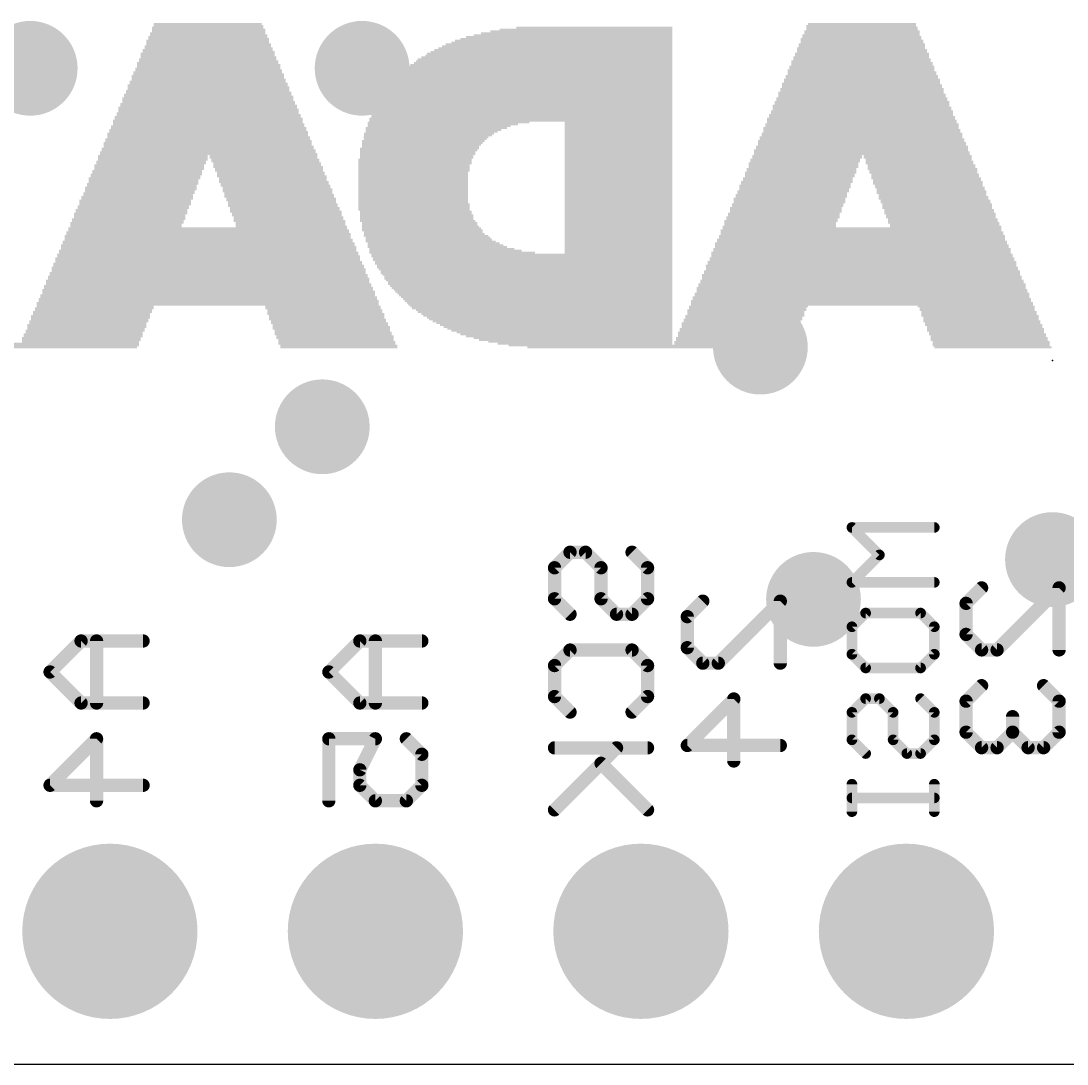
# Model space of a CAD drawing. Extents: x 0 to 50.8, y 0 to 22.9.
# Drawn here: x 25.82 to 35.83, y 0 to 9.98 of the extents above; entities that cross this region are included whole.
import ezdxf

# ---------------------------------------------------------------- set-up
doc = ezdxf.new("R2010")
doc.units = 0
for name, color, linetype in [('17', 110, 'CONTINUOUS'), ('18', 110, 'CONTINUOUS'), ('20', 53, 'CONTINUOUS'), ('22', 6, 'CONTINUOUS'), ('24', 6, 'CONTINUOUS')]:
    doc.layers.add(name, color=color, linetype=linetype)

# ---------------------------------------------------------------- blocks, each defined once
blk = doc.blocks.new('ROUNDP')
at = {"const_width": 0.5}
blk.add_lwpolyline([(0, -0.25, 1), (0, 0.25, 1), (0, -0.25)], format="xyb", dxfattribs=at)
blk = doc.blocks.new('RECT')
blk.add_solid([(-0.5, -0.5), (0.5, -0.5), (-0.5, 0.5), (0.5, 0.5)])
blk = doc.blocks.new('ROUNDV')
at = {"const_width": 0.5}
blk.add_lwpolyline([(0, -0.25, 1), (0, 0.25, 1), (0, -0.25)], format="xyb", dxfattribs=at)

msp = doc.modelspace()

# ---------------------------------------------------------------- linework, layer by layer
at = {"layer": '20'}
msp.add_line((2.54, 0), (48.26, 0), dxfattribs=at)
at = {"layer": '22'}
for points, const_width in [([(34.5567, 5.1329), (33.7686, 5.1329)], 0.1016), ([(33.7686, 5.1329), (34.0313, 4.8702)], 0.1016), ([(30.9237, 4.7475), (31.072, 4.8958)], 0.127), ([(31.072, 4.8958), (31.2203, 4.8958)], 0.127), ([(31.2203, 4.8958), (31.3686, 4.7475)], 0.127), ([(31.8135, 4.7475), (31.6652, 4.8958)], 0.127), ([(34.0313, 4.8702), (33.7686, 4.6075)], 0.1016), ([(30.9237, 4.4509), (30.9237, 4.7475)], 0.127), ([(31.3686, 4.7475), (31.3686, 4.4509)], 0.127), ([(31.8135, 4.4509), (31.8135, 4.7475)], 0.127), ([(33.7686, 4.6075), (34.5567, 4.6075)], 0.1016), ([(34.8607, 4.4067), (35.009, 4.555)], 0.127), ([(35.7505, 4.555), (35.1573, 3.9618)], 0.127), ([(35.7505, 3.9618), (35.7505, 4.555)], 0.127), ([(31.072, 4.3026), (30.9237, 4.4509)], 0.127), ([(31.3686, 4.4509), (31.5169, 4.3026)], 0.127), ([(31.6652, 4.3026), (31.8135, 4.4509)], 0.127), ([(32.1937, 4.2797), (32.342, 4.428)], 0.127), ([(33.0835, 4.428), (32.4903, 3.8348)], 0.127), ([(33.0835, 3.8348), (33.0835, 4.428)], 0.127), ([(34.8607, 4.1101), (34.8607, 4.4067)], 0.127), ([(31.5169, 4.3026), (31.6652, 4.3026)], 0.127), ([(32.1937, 3.9831), (32.1937, 4.2797)], 0.127), ([(33.7686, 4.183), (33.9, 4.3144)], 0.1016), ([(33.9, 4.3144), (34.4254, 4.3144)], 0.1016), ([(34.4254, 4.3144), (34.5567, 4.183)], 0.1016), ([(33.7686, 3.9203), (33.7686, 4.183)], 0.1016), ([(34.5567, 4.183), (34.5567, 3.9203)], 0.1016), ([(26.3943, 4.047), (26.0977, 3.7504)], 0.127), ([(26.9875, 4.047), (26.3943, 4.047)], 0.127), ([(26.5426, 4.047), (26.5426, 3.4538)], 0.127), ([(29.0613, 4.047), (28.7647, 3.7504)], 0.127), ([(29.6545, 4.047), (29.0613, 4.047)], 0.127), ([(29.2096, 4.047), (29.2096, 3.4538)], 0.127), ([(35.009, 3.9618), (34.8607, 4.1101)], 0.127), ([(30.9237, 3.812), (31.072, 3.9603)], 0.127), ([(31.072, 3.9603), (31.6652, 3.9603)], 0.127), ([(31.6652, 3.9603), (31.8135, 3.812)], 0.127), ([(32.342, 3.8348), (32.1937, 3.9831)], 0.127), ([(35.1573, 3.9618), (35.009, 3.9618)], 0.127), ([(33.9, 3.789), (33.7686, 3.9203)], 0.1016), ([(34.5567, 3.9203), (34.4254, 3.789)], 0.1016), ([(26.0977, 3.7504), (26.3943, 3.4538)], 0.127), ([(28.7647, 3.7504), (29.0613, 3.4538)], 0.127), ([(30.9237, 3.5154), (30.9237, 3.812)], 0.127), ([(31.8135, 3.812), (31.8135, 3.5154)], 0.127), ([(32.4903, 3.8348), (32.342, 3.8348)], 0.127), ([(34.4254, 3.789), (33.9, 3.789)], 0.1016), ([(35.009, 3.6195), (34.8607, 3.4712)], 0.127), ([(35.7505, 3.4712), (35.6022, 3.6195)], 0.127), ([(26.3943, 3.4538), (26.9875, 3.4538)], 0.127), ([(29.0613, 3.4538), (29.6545, 3.4538)], 0.127), ([(31.072, 3.3671), (30.9237, 3.5154)], 0.127), ([(31.8135, 3.5154), (31.6652, 3.3671)], 0.127), ([(32.1937, 3.0476), (32.6386, 3.4925)], 0.127), ([(32.6386, 3.4925), (32.6386, 2.8993)], 0.127), ([(33.7686, 3.3644), (33.9, 3.4958)], 0.1016), ([(33.9, 3.4958), (34.0313, 3.4958)], 0.1016), ([(34.0313, 3.4958), (34.1627, 3.3644)], 0.1016), ([(34.5567, 3.3644), (34.4254, 3.4958)], 0.1016), ([(34.8607, 3.4712), (34.8607, 3.1746)], 0.127), ([(35.7505, 3.1746), (35.7505, 3.4712)], 0.127), ([(33.7686, 3.1017), (33.7686, 3.3644)], 0.1016), ([(34.1627, 3.3644), (34.1627, 3.1017)], 0.1016), ([(34.5567, 3.1017), (34.5567, 3.3644)], 0.1016), ([(35.3056, 3.1746), (35.3056, 3.3229)], 0.127), ([(34.8607, 3.1746), (35.009, 3.0263)], 0.127), ([(35.1573, 3.0263), (35.3056, 3.1746)], 0.127), ([(35.3056, 3.1746), (35.4539, 3.0263)], 0.127), ([(35.6022, 3.0263), (35.7505, 3.1746)], 0.127), ([(26.0977, 2.6666), (26.5426, 3.1115)], 0.127), ([(26.5426, 3.1115), (26.5426, 2.5183)], 0.127), ([(28.7647, 2.5183), (28.7647, 3.1115)], 0.127), ([(28.7647, 3.1115), (29.2096, 3.1115)], 0.127), ([(29.2096, 3.1115), (29.0613, 2.8149)], 0.127), ([(29.6545, 2.9632), (29.5062, 3.1115)], 0.127), ([(33.0835, 3.0476), (32.1937, 3.0476)], 0.127), ([(33.9, 2.9704), (33.7686, 3.1017)], 0.1016), ([(34.1627, 3.1017), (34.294, 2.9704)], 0.1016), ([(34.4254, 2.9704), (34.5567, 3.1017)], 0.1016), ([(29.6545, 2.6666), (29.6545, 2.9632)], 0.127), ([(30.9237, 3.0247), (31.8135, 3.0247)], 0.127), ([(31.5169, 3.0247), (30.9237, 2.4316)], 0.127), ([(34.294, 2.9704), (34.4254, 2.9704)], 0.1016), ([(35.009, 3.0263), (35.1573, 3.0263)], 0.127), ([(35.4539, 3.0263), (35.6022, 3.0263)], 0.127), ([(31.3686, 2.8765), (31.8135, 2.4316)], 0.127), ([(29.0613, 2.8149), (29.0613, 2.6666)], 0.127), ([(26.9875, 2.6666), (26.0977, 2.6666)], 0.127), ([(29.0613, 2.6666), (29.2096, 2.5183)], 0.127), ([(29.5062, 2.5183), (29.6545, 2.6666)], 0.127), ([(33.7686, 2.6772), (33.7686, 2.4145)], 0.1016), ([(34.5567, 2.6772), (34.5567, 2.4145)], 0.1016), ([(29.2096, 2.5183), (29.5062, 2.5183)], 0.127), ([(34.5567, 2.5459), (33.7686, 2.5459)], 0.1016)]:
    msp.add_lwpolyline(points, dxfattribs=dict(at, const_width=const_width))
for points, const_width in [([(33.7686, 5.1583, 1), (33.7686, 5.1075)], 0.0508), ([(33.7866, 5.1509, 1), (33.7507, 5.115)], 0.0508), ([(34.5567, 5.1075, 1), (34.5567, 5.1583)], 0.0508), ([(31.072, 4.9275, 1), (31.072, 4.864)], 0.0635), ([(31.0945, 4.8733, 1), (31.0496, 4.9182)], 0.0635), ([(31.2428, 4.9182, 1), (31.1979, 4.8733)], 0.0635), ([(31.2203, 4.864, 1), (31.2203, 4.9275)], 0.0635), ([(31.6877, 4.9182, 1), (31.6428, 4.8733)], 0.0635), ([(34.0493, 4.8523, 1), (34.0134, 4.8882)], 0.0508), ([(34.0134, 4.8523, 1), (34.0493, 4.8882)], 0.0508), ([(30.9555, 4.7475, 1), (30.892, 4.7475)], 0.0635), ([(31.4004, 4.7475, 1), (31.3369, 4.7475)], 0.0635), ([(31.8453, 4.7475, 1), (31.7818, 4.7475)], 0.0635), ([(30.9013, 4.7699, 1), (30.9462, 4.725)], 0.0635), ([(31.3462, 4.725, 1), (31.3911, 4.7699)], 0.0635), ([(31.791, 4.725, 1), (31.836, 4.7699)], 0.0635), ([(33.7686, 4.6329, 1), (33.7686, 4.5821)], 0.0508), ([(33.7507, 4.6255, 1), (33.7866, 4.5896)], 0.0508), ([(34.5567, 4.5821, 1), (34.5567, 4.6329)], 0.0508), ([(35.0315, 4.5326, 1), (34.9866, 4.5775)], 0.0635), ([(35.7823, 4.555, 1), (35.7188, 4.555)], 0.0635), ([(35.773, 4.5326, 1), (35.728, 4.5775)], 0.0635), ([(30.9462, 4.4734, 1), (30.9013, 4.4284)], 0.0635), ([(31.3911, 4.4734, 1), (31.3462, 4.4284)], 0.0635), ([(31.836, 4.4284, 1), (31.791, 4.4734)], 0.0635), ([(30.892, 4.4509, 1), (30.9555, 4.4509)], 0.0635), ([(31.3369, 4.4509, 1), (31.4004, 4.4509)], 0.0635), ([(31.7818, 4.4509, 1), (31.8453, 4.4509)], 0.0635), ([(32.3645, 4.4056, 1), (32.3196, 4.4505)], 0.0635), ([(33.1153, 4.428, 1), (33.0517, 4.428)], 0.0635), ([(33.106, 4.4056, 1), (33.061, 4.4505)], 0.0635), ([(34.8925, 4.4067, 1), (34.829, 4.4067)], 0.0635), ([(34.8383, 4.4292, 1), (34.8832, 4.3843)], 0.0635), ([(31.0496, 4.2802, 1), (31.0945, 4.3251)], 0.0635), ([(31.5169, 4.3344, 1), (31.5169, 4.2709)], 0.0635), ([(31.4945, 4.2802, 1), (31.5394, 4.3251)], 0.0635), ([(31.6428, 4.3251, 1), (31.6877, 4.2802)], 0.0635), ([(31.6652, 4.2709, 1), (31.6652, 4.3344)], 0.0635), ([(32.2255, 4.2797, 1), (32.162, 4.2797)], 0.0635), ([(32.1713, 4.3022, 1), (32.2162, 4.2573)], 0.0635), ([(33.9, 4.3398, 1), (33.9, 4.2889)], 0.0508), ([(33.9179, 4.2964, 1), (33.882, 4.3323)], 0.0508), ([(34.4433, 4.3323, 1), (34.4074, 4.2964)], 0.0508), ([(34.4254, 4.2889, 1), (34.4254, 4.3398)], 0.0508), ([(33.794, 4.183, 1), (33.7432, 4.183)], 0.0508), ([(33.7507, 4.201, 1), (33.7866, 4.165)], 0.0508), ([(34.5821, 4.183, 1), (34.5313, 4.183)], 0.0508), ([(34.5387, 4.165, 1), (34.5747, 4.201)], 0.0508), ([(26.3943, 4.0788, 1), (26.3943, 4.0153)], 0.0635), ([(26.4168, 4.0246, 1), (26.3719, 4.0695)], 0.0635), ([(26.5744, 4.047, 1), (26.5109, 4.047)], 0.0635), ([(26.9875, 4.0153, 1), (26.9875, 4.0788)], 0.0635), ([(29.0613, 4.0788, 1), (29.0613, 4.0153)], 0.0635), ([(29.0838, 4.0246, 1), (29.0389, 4.0695)], 0.0635), ([(29.2414, 4.047, 1), (29.1779, 4.047)], 0.0635), ([(29.6545, 4.0153, 1), (29.6545, 4.0788)], 0.0635), ([(34.829, 4.1101, 1), (34.8925, 4.1101)], 0.0635), ([(34.8832, 4.1326, 1), (34.8383, 4.0877)], 0.0635), ([(31.072, 3.992, 1), (31.072, 3.9285)], 0.0635), ([(31.0945, 3.9378, 1), (31.0496, 3.9827)], 0.0635), ([(31.6877, 3.9827, 1), (31.6428, 3.9378)], 0.0635), ([(31.6652, 3.9285, 1), (31.6652, 3.992)], 0.0635), ([(32.162, 3.9831, 1), (32.2255, 3.9831)], 0.0635), ([(32.2162, 4.0056, 1), (32.1713, 3.9607)], 0.0635), ([(35.009, 3.9936, 1), (35.009, 3.9301)], 0.0635), ([(34.9866, 3.9394, 1), (35.0315, 3.9843)], 0.0635), ([(35.1349, 3.9843, 1), (35.1798, 3.9394)], 0.0635), ([(35.1573, 3.9301, 1), (35.1573, 3.9936)], 0.0635), ([(33.7432, 3.9203, 1), (33.794, 3.9203)], 0.0508), ([(33.7866, 3.9383, 1), (33.7507, 3.9024)], 0.0508), ([(34.5313, 3.9203, 1), (34.5821, 3.9203)], 0.0508), ([(34.5747, 3.9024, 1), (34.5387, 3.9383)], 0.0508), ([(35.7188, 3.9618, 1), (35.7823, 3.9618)], 0.0635), ([(26.1202, 3.7729, 1), (26.0753, 3.728)], 0.0635), ([(26.0753, 3.7729, 1), (26.1202, 3.728)], 0.0635), ([(28.7872, 3.7729, 1), (28.7423, 3.728)], 0.0635), ([(28.7423, 3.7729, 1), (28.7872, 3.728)], 0.0635), ([(30.9555, 3.812, 1), (30.892, 3.812)], 0.0635), ([(30.9013, 3.8344, 1), (30.9462, 3.7895)], 0.0635), ([(31.8453, 3.812, 1), (31.7818, 3.812)], 0.0635), ([(31.791, 3.7895, 1), (31.836, 3.8344)], 0.0635), ([(32.342, 3.8666, 1), (32.342, 3.8031)], 0.0635), ([(32.3196, 3.8124, 1), (32.3645, 3.8573)], 0.0635), ([(32.4679, 3.8573, 1), (32.5128, 3.8124)], 0.0635), ([(32.4903, 3.8031, 1), (32.4903, 3.8666)], 0.0635), ([(33.0517, 3.8348, 1), (33.1153, 3.8348)], 0.0635), ([(33.9, 3.8144, 1), (33.9, 3.7636)], 0.0508), ([(33.882, 3.771, 1), (33.9179, 3.8069)], 0.0508), ([(34.4074, 3.8069, 1), (34.4433, 3.771)], 0.0508), ([(34.4254, 3.7636, 1), (34.4254, 3.8144)], 0.0508), ([(35.0315, 3.597, 1), (34.9866, 3.642)], 0.0635), ([(35.6247, 3.642, 1), (35.5798, 3.597)], 0.0635), ([(26.3943, 3.4856, 1), (26.3943, 3.4221)], 0.0635), ([(26.3719, 3.4314, 1), (26.4168, 3.4763)], 0.0635), ([(26.9875, 3.4221, 1), (26.9875, 3.4856)], 0.0635), ([(29.0613, 3.4856, 1), (29.0613, 3.4221)], 0.0635), ([(29.0389, 3.4314, 1), (29.0838, 3.4763)], 0.0635), ([(29.6545, 3.4221, 1), (29.6545, 3.4856)], 0.0635), ([(30.892, 3.5154, 1), (30.9555, 3.5154)], 0.0635), ([(30.9462, 3.5378, 1), (30.9013, 3.4929)], 0.0635), ([(31.7818, 3.5154, 1), (31.8453, 3.5154)], 0.0635), ([(31.836, 3.4929, 1), (31.791, 3.5378)], 0.0635), ([(32.6704, 3.4925, 1), (32.6069, 3.4925)], 0.0635), ([(32.6611, 3.47, 1), (32.6162, 3.515)], 0.0635), ([(33.9, 3.5212, 1), (33.9, 3.4704)], 0.0508), ([(33.9179, 3.4778, 1), (33.882, 3.5137)], 0.0508), ([(34.0493, 3.5137, 1), (34.0134, 3.4778)], 0.0508), ([(34.0313, 3.4704, 1), (34.0313, 3.5212)], 0.0508), ([(34.4433, 3.5137, 1), (34.4074, 3.4778)], 0.0508), ([(34.8925, 3.4712, 1), (34.829, 3.4712)], 0.0635), ([(34.8383, 3.4937, 1), (34.8832, 3.4488)], 0.0635), ([(35.7823, 3.4712, 1), (35.7188, 3.4712)], 0.0635), ([(35.728, 3.4488, 1), (35.773, 3.4937)], 0.0635), ([(26.5109, 3.4538, 1), (26.5744, 3.4538)], 0.0635), ([(29.1779, 3.4538, 1), (29.2414, 3.4538)], 0.0635), ([(31.0496, 3.3446, 1), (31.0945, 3.3895)], 0.0635), ([(31.6428, 3.3895, 1), (31.6877, 3.3446)], 0.0635), ([(33.794, 3.3644, 1), (33.7432, 3.3644)], 0.0508), ([(33.7507, 3.3824, 1), (33.7866, 3.3465)], 0.0508), ([(34.1881, 3.3644, 1), (34.1373, 3.3644)], 0.0508), ([(34.1447, 3.3465, 1), (34.1806, 3.3824)], 0.0508), ([(34.5821, 3.3644, 1), (34.5313, 3.3644)], 0.0508), ([(34.5387, 3.3465, 1), (34.5747, 3.3824)], 0.0508), ([(35.3374, 3.3229, 1), (35.2739, 3.3229)], 0.0635), ([(34.829, 3.1746, 1), (34.8925, 3.1746)], 0.0635), ([(34.8832, 3.1971, 1), (34.8383, 3.1522)], 0.0635), ([(35.2739, 3.1746, 1), (35.3374, 3.1746)], 0.0635), ([(35.3281, 3.1971, 1), (35.2832, 3.1522)], 0.0635), ([(35.3281, 3.1522, 1), (35.2832, 3.1971)], 0.0635), ([(35.7188, 3.1746, 1), (35.7823, 3.1746)], 0.0635), ([(35.773, 3.1522, 1), (35.728, 3.1971)], 0.0635), ([(26.5744, 3.1115, 1), (26.5109, 3.1115)], 0.0635), ([(26.5651, 3.089, 1), (26.5202, 3.134)], 0.0635), ([(28.7647, 3.1433, 1), (28.7647, 3.0797)], 0.0635), ([(28.7965, 3.1115, 1), (28.733, 3.1115)], 0.0635), ([(29.238, 3.0973, 1), (29.1812, 3.1257)], 0.0635), ([(29.2096, 3.0797, 1), (29.2096, 3.1433)], 0.0635), ([(29.5287, 3.134, 1), (29.4838, 3.089)], 0.0635), ([(32.1937, 3.0794, 1), (32.1937, 3.0159)], 0.0635), ([(33.0835, 3.0159, 1), (33.0835, 3.0794)], 0.0635), ([(33.7432, 3.1017, 1), (33.794, 3.1017)], 0.0508), ([(33.7866, 3.1197, 1), (33.7507, 3.0838)], 0.0508), ([(34.1806, 3.1197, 1), (34.1447, 3.0838)], 0.0508), ([(34.1373, 3.1017, 1), (34.1881, 3.1017)], 0.0508), ([(34.5313, 3.1017, 1), (34.5821, 3.1017)], 0.0508), ([(34.5747, 3.0838, 1), (34.5387, 3.1197)], 0.0508), ([(29.6863, 2.9632, 1), (29.6228, 2.9632)], 0.0635), ([(29.632, 2.9408, 1), (29.677, 2.9857)], 0.0635), ([(30.9237, 3.0565, 1), (30.9237, 2.993)], 0.0635), ([(31.5394, 3.0023, 1), (31.4945, 3.0472)], 0.0635), ([(31.8135, 2.993, 1), (31.8135, 3.0565)], 0.0635), ([(32.1713, 3.0701, 1), (32.2162, 3.0252)], 0.0635), ([(33.882, 2.9524, 1), (33.9179, 2.9884)], 0.0508), ([(34.294, 2.9958, 1), (34.294, 2.945)], 0.0508), ([(34.276, 2.9524, 1), (34.312, 2.9884)], 0.0508), ([(34.4074, 2.9884, 1), (34.4433, 2.9524)], 0.0508), ([(34.4254, 2.945, 1), (34.4254, 2.9958)], 0.0508), ([(35.009, 3.0581, 1), (35.009, 2.9946)], 0.0635), ([(34.9866, 3.0039, 1), (35.0315, 3.0488)], 0.0635), ([(35.1349, 3.0488, 1), (35.1798, 3.0039)], 0.0635), ([(35.1573, 2.9946, 1), (35.1573, 3.0581)], 0.0635), ([(35.4539, 3.0581, 1), (35.4539, 2.9946)], 0.0635), ([(35.4315, 3.0039, 1), (35.4764, 3.0488)], 0.0635), ([(35.5798, 3.0488, 1), (35.6247, 3.0039)], 0.0635), ([(35.6022, 2.9946, 1), (35.6022, 3.0581)], 0.0635), ([(31.3911, 2.8989, 1), (31.3462, 2.854)], 0.0635), ([(32.6069, 2.8993, 1), (32.6704, 2.8993)], 0.0635), ([(29.0931, 2.8149, 1), (29.0296, 2.8149)], 0.0635), ([(29.0329, 2.8291, 1), (29.0897, 2.8007)], 0.0635), ([(26.0977, 2.6984, 1), (26.0977, 2.6349)], 0.0635), ([(26.0753, 2.6891, 1), (26.1202, 2.6442)], 0.0635), ([(26.9875, 2.6349, 1), (26.9875, 2.6984)], 0.0635), ([(29.0838, 2.6891, 1), (29.0389, 2.6442)], 0.0635), ([(29.677, 2.6442, 1), (29.632, 2.6891)], 0.0635), ([(33.794, 2.6772, 1), (33.7432, 2.6772)], 0.0508), ([(34.5821, 2.6772, 1), (34.5313, 2.6772)], 0.0508), ([(29.0296, 2.6666, 1), (29.0931, 2.6666)], 0.0635), ([(29.6228, 2.6666, 1), (29.6863, 2.6666)], 0.0635), ([(26.5109, 2.5183, 1), (26.5744, 2.5183)], 0.0635), ([(28.733, 2.5183, 1), (28.7965, 2.5183)], 0.0635), ([(29.2096, 2.5501, 1), (29.2096, 2.4866)], 0.0635), ([(29.1872, 2.4959, 1), (29.2321, 2.5408)], 0.0635), ([(29.4838, 2.5408, 1), (29.5287, 2.4959)], 0.0635), ([(29.5062, 2.4866, 1), (29.5062, 2.5501)], 0.0635), ([(33.7686, 2.5713, 1), (33.7686, 2.5205)], 0.0508), ([(34.5567, 2.5205, 1), (34.5567, 2.5713)], 0.0508), ([(30.9013, 2.454, 1), (30.9462, 2.4091)], 0.0635), ([(31.791, 2.4091, 1), (31.836, 2.454)], 0.0635), ([(33.7432, 2.4145, 1), (33.794, 2.4145)], 0.0508), ([(34.5313, 2.4145, 1), (34.5821, 2.4145)], 0.0508)]:
    msp.add_lwpolyline(points, format="xyb", dxfattribs=dict(at, const_width=const_width))
at = {"layer": '24'}
msp.add_point((35.687, 6.731), dxfattribs=at)

# ---------------------------------------------------------------- block references
at = {"layer": '17', "xscale": 1.6764, "yscale": 1.6764, "rotation": 270}
for p in [(26.67, 1.27), (26.67, 1.27), (29.21, 1.27), (29.21, 1.27), (31.75, 1.27), (31.75, 1.27), (34.29, 1.27), (34.29, 1.27)]:
    msp.add_blockref('ROUNDP', p, dxfattribs=at)
at = {"layer": '18', "xscale": 0.9064, "yscale": 0.9064}
for p in [(25.908, 9.525), (25.908, 9.525), (29.083, 9.525), (29.083, 9.525), (32.893, 6.858), (32.893, 6.858), (28.702, 6.096), (28.702, 6.096), (27.813, 5.207), (27.813, 5.207), (35.687, 4.826), (35.687, 4.826), (33.401, 4.445), (33.401, 4.445)]:
    msp.add_blockref('ROUNDV', p, dxfattribs=at)
at = {"layer": '22', "yscale": 0.0178, "rotation": 180}
for p, xscale in [((27.606, 9.9136), 1.0668), ((27.606, 9.9492), 1.0312), ((27.6149, 9.9314), 1.049), ((31.3042, 9.9136), 1.4935), ((33.8557, 9.9314), 1.049), ((33.8646, 9.9136), 1.0668), ((33.8646, 9.9492), 1.0312), ((27.6149, 9.8069), 1.1557), ((27.606, 9.8247), 1.1379), ((27.606, 9.8603), 1.1024), ((27.6149, 9.8425), 1.1201), ((27.6149, 9.8958), 1.0846), ((27.6149, 9.8781), 1.0846), ((31.0375, 9.8069), 2.0269), ((31.0642, 9.8247), 1.9736), ((31.0998, 9.8425), 1.9025), ((31.1353, 9.8603), 1.8313), ((31.1798, 9.8781), 1.7424), ((31.2242, 9.8958), 1.6535), ((33.8557, 9.8069), 1.1557), ((33.8557, 9.8425), 1.1201), ((33.8646, 9.8247), 1.1379), ((33.8646, 9.8781), 1.1024), ((33.8646, 9.8603), 1.1024), ((33.8646, 9.8958), 1.0668), ((27.606, 9.7003), 1.2446), ((27.606, 9.7358), 1.209), ((27.6149, 9.718), 1.2268), ((27.6149, 9.7536), 1.1913), ((27.606, 9.7892), 1.1735), ((27.606, 9.7714), 1.1735), ((30.9131, 9.7003), 2.2758), ((30.9309, 9.718), 2.2403), ((30.9486, 9.7358), 2.2047), ((30.9664, 9.7536), 2.1692), ((30.9931, 9.7714), 2.1158), ((31.0109, 9.7892), 2.0803), ((33.8557, 9.718), 1.2268), ((33.8646, 9.7003), 1.2446), ((33.8646, 9.7536), 1.209), ((33.8646, 9.7358), 1.209), ((33.8646, 9.7892), 1.1735), ((33.8646, 9.7714), 1.1735), ((27.606, 9.6114), 1.3157), ((27.606, 9.6647), 1.2802), ((27.606, 9.6469), 1.2802), ((27.6149, 9.6291), 1.2979), ((27.6149, 9.6825), 1.2624), ((30.8331, 9.6114), 2.4359), ((30.8508, 9.6291), 2.4003), ((30.8686, 9.6469), 2.3647), ((30.8775, 9.6647), 2.347), ((30.8953, 9.6825), 2.3114), ((33.8557, 9.6291), 1.2979), ((33.8646, 9.6114), 1.3157), ((33.8646, 9.6647), 1.2802), ((33.8646, 9.6469), 1.2802), ((33.8646, 9.6825), 1.2446), ((27.606, 9.5225), 1.3868), ((27.6149, 9.5047), 1.4046), ((27.6149, 9.558), 1.3691), ((27.6149, 9.5402), 1.3691), ((27.606, 9.5758), 1.3513), ((27.6149, 9.5936), 1.3335), ((30.7708, 9.5047), 2.5603), ((30.7797, 9.5225), 2.5425), ((30.7886, 9.5402), 2.5248), ((30.7975, 9.558), 2.507), ((30.8153, 9.5758), 2.4714), ((30.8242, 9.5936), 2.4536), ((33.8557, 9.5047), 1.4046), ((33.8646, 9.5402), 1.3868), ((33.8646, 9.5225), 1.3868), ((33.8557, 9.5936), 1.3335), ((33.8646, 9.5758), 1.3513), ((33.8646, 9.558), 1.3513), ((27.606, 9.4513), 1.458), ((27.606, 9.4336), 1.458), ((27.6149, 9.4158), 1.4757), ((27.606, 9.4869), 1.4224), ((27.6149, 9.4691), 1.4402), ((30.7264, 9.4158), 2.6492), ((30.7353, 9.4336), 2.6314), ((30.7442, 9.4513), 2.6137), ((30.7531, 9.4691), 2.5959), ((30.7619, 9.4869), 2.5781), ((33.8646, 9.4158), 1.4935), ((33.8646, 9.4513), 1.458), ((33.8646, 9.4336), 1.458), ((33.8646, 9.4869), 1.4224), ((33.8646, 9.4691), 1.4224), ((27.606, 9.3091), 1.5646), ((27.6149, 9.3447), 1.5469), ((27.6149, 9.3269), 1.5469), ((27.606, 9.3624), 1.5291), ((27.6149, 9.3802), 1.5113), ((27.606, 9.398), 1.4935), ((30.6819, 9.3269), 2.7381), ((30.6819, 9.3091), 2.7381), ((30.6908, 9.3447), 2.7203), ((30.6997, 9.3624), 2.7026), ((30.7086, 9.3802), 2.6848), ((30.7175, 9.398), 2.667), ((33.8646, 9.3269), 1.5646), ((33.8646, 9.3091), 1.5646), ((33.8557, 9.3802), 1.5113), ((33.8646, 9.3624), 1.5291), ((33.8646, 9.3447), 1.5291), ((33.8646, 9.398), 1.4935), ((27.606, 9.238), 1.6358), ((27.606, 9.2202), 1.6358), ((27.6149, 9.2024), 1.6535), ((27.606, 9.2735), 1.6002), ((27.6149, 9.2558), 1.618), ((27.6149, 9.2913), 1.5824), ((30.6464, 9.2202), 2.8092), ((30.6464, 9.2024), 2.8092), ((30.6553, 9.238), 2.7915), ((30.6642, 9.2735), 2.7737), ((30.6642, 9.2558), 2.7737), ((30.673, 9.2913), 2.7559), ((33.8646, 9.2024), 1.6713), ((33.8646, 9.238), 1.6358), ((33.8646, 9.2202), 1.6358), ((33.8557, 9.2913), 1.5824), ((33.8646, 9.2735), 1.6002), ((33.8646, 9.2558), 1.6002), ((27.6149, 9.1313), 1.7247), ((27.6149, 9.1135), 1.7247), ((27.606, 9.1491), 1.7069), ((27.6149, 9.1669), 1.6891), ((27.606, 9.1846), 1.6713), ((30.6197, 9.1313), 2.8626), ((30.6197, 9.1135), 2.8626), ((30.6286, 9.1491), 2.8448), ((30.6375, 9.1846), 2.827), ((30.6375, 9.1669), 2.827), ((33.8646, 9.1135), 1.7424), ((33.8557, 9.1669), 1.6891), ((33.8646, 9.1491), 1.7069), ((33.8646, 9.1313), 1.7069), ((33.8646, 9.1846), 1.6713), ((27.606, 9.0246), 1.8136), ((27.606, 9.0068), 1.8136), ((27.606, 9.0602), 1.778), ((27.6149, 9.0424), 1.7958), ((27.606, 9.0957), 1.7424), ((27.6149, 9.078), 1.7602), ((29.9085, 9.0068), 1.5469), ((30.6019, 9.0424), 2.8981), ((30.6019, 9.0246), 2.8981), ((30.6108, 9.0957), 2.8804), ((30.6108, 9.078), 2.8804), ((30.6108, 9.0602), 2.8804), ((31.5354, 9.0068), 1.0312), ((33.8557, 9.0424), 1.7958), ((33.8646, 9.0246), 1.8136), ((33.8646, 9.0068), 1.8136), ((33.8557, 9.078), 1.7602), ((33.8646, 9.0602), 1.778), ((33.8646, 9.0957), 1.7424), ((27.606, 8.9002), 1.9202), ((27.6149, 8.9179), 1.9025), ((27.606, 8.9357), 1.8847), ((27.6149, 8.9535), 1.8669), ((27.606, 8.9713), 1.8491), ((27.6149, 8.9891), 1.8313), ((29.7218, 8.9002), 1.2446), ((29.7929, 8.9535), 1.3513), ((29.7485, 8.9179), 1.2624), ((29.7663, 8.9357), 1.2979), ((29.8196, 8.9713), 1.3691), ((29.8552, 8.9891), 1.4402), ((31.5354, 8.9891), 1.0312), ((31.5354, 8.9713), 1.0312), ((31.5354, 8.9535), 1.0312), ((31.5354, 8.9357), 1.0312), ((31.5354, 8.9179), 1.0312), ((31.5354, 8.9002), 1.0312), ((33.8646, 8.9002), 1.9202), ((33.8557, 8.9535), 1.8669), ((33.8646, 8.9357), 1.8847), ((33.8646, 8.9179), 1.8847), ((33.8646, 8.9891), 1.8491), ((33.8646, 8.9713), 1.8491), ((27.606, 8.8113), 1.9914), ((27.606, 8.8468), 1.9558), ((27.6149, 8.829), 1.9736), ((27.606, 8.8824), 1.9202), ((27.6149, 8.8646), 1.938), ((29.6596, 8.8113), 1.1557), ((29.6685, 8.829), 1.1735), ((29.7129, 8.8824), 1.2268), ((29.6951, 8.8646), 1.1913), ((29.6863, 8.8468), 1.1735), ((31.5354, 8.8824), 1.0312), ((31.5354, 8.8646), 1.0312), ((31.5354, 8.8468), 1.0312), ((31.5354, 8.829), 1.0312), ((31.5354, 8.8113), 1.0312), ((33.8557, 8.829), 1.9736), ((33.8646, 8.8113), 1.9914), ((33.8557, 8.8646), 1.938), ((33.8646, 8.8468), 1.9558), ((33.8646, 8.8824), 1.9202), ((27.6149, 8.7046), 2.0803), ((27.606, 8.7224), 2.0625), ((27.6149, 8.7401), 2.0447), ((27.606, 8.7579), 2.0269), ((27.606, 8.7935), 1.9914), ((27.6149, 8.7757), 2.0091), ((29.6329, 8.7579), 1.1379), ((29.624, 8.7401), 1.1201), ((29.6151, 8.7224), 1.1024), ((29.6151, 8.7046), 1.1024), ((29.6507, 8.7935), 1.1379), ((29.6418, 8.7757), 1.1201), ((31.5354, 8.7935), 1.0312), ((31.5354, 8.7757), 1.0312), ((31.5354, 8.7579), 1.0312), ((31.5354, 8.7401), 1.0312), ((31.5354, 8.7224), 1.0312), ((31.5354, 8.7046), 1.0312), ((33.8557, 8.7401), 2.0447), ((33.8646, 8.7224), 2.0625), ((33.8646, 8.7046), 2.0625), ((33.8646, 8.7757), 2.0269), ((33.8646, 8.7579), 2.0269), ((33.8646, 8.7935), 1.9914), ((27.0459, 8.5979), 1.049), ((27.0637, 8.6335), 1.049), ((27.0637, 8.6157), 1.049), ((27.0815, 8.6868), 1.049), ((27.0815, 8.669), 1.049), ((27.0815, 8.6512), 1.049), ((28.1394, 8.6868), 1.0312), ((28.1394, 8.669), 1.0312), ((28.1572, 8.6512), 1.0312), ((28.1572, 8.6335), 1.0312), ((28.175, 8.6157), 1.0312), ((28.175, 8.5979), 1.0312), ((29.5885, 8.6512), 1.0846), ((29.5885, 8.6335), 1.0846), ((29.5885, 8.6157), 1.0846), ((29.5796, 8.5979), 1.0668), ((29.6062, 8.6868), 1.0846), ((29.6062, 8.669), 1.0846), ((31.5354, 8.6868), 1.0312), ((31.5354, 8.669), 1.0312), ((31.5354, 8.6512), 1.0312), ((31.5354, 8.6335), 1.0312), ((31.5354, 8.6157), 1.0312), ((31.5354, 8.5979), 1.0312), ((33.3045, 8.6157), 1.049), ((33.3045, 8.5979), 1.049), ((33.3223, 8.6512), 1.049), ((33.3223, 8.6335), 1.049), ((33.34, 8.6868), 1.049), ((33.34, 8.669), 1.049), ((34.398, 8.6868), 1.0312), ((34.398, 8.669), 1.0312), ((34.4068, 8.6512), 1.0135), ((34.4157, 8.6335), 1.0312), ((34.4157, 8.6157), 1.0312), ((34.4335, 8.5979), 1.0312), ((27.0192, 8.509), 1.0668), ((27.0281, 8.5446), 1.049), ((27.0281, 8.5268), 1.049), ((27.0459, 8.5801), 1.049), ((27.0459, 8.5623), 1.049), ((28.1838, 8.5801), 1.049), ((28.1927, 8.5623), 1.0312), ((28.1927, 8.5446), 1.0312), ((28.2105, 8.5268), 1.0312), ((28.2105, 8.509), 1.0312), ((29.5796, 8.5801), 1.0668), ((29.5796, 8.5623), 1.0668), ((29.5796, 8.5446), 1.0668), ((29.5707, 8.5268), 1.049), ((29.5707, 8.509), 1.049), ((31.5354, 8.5801), 1.0312), ((31.5354, 8.5623), 1.0312), ((31.5354, 8.5446), 1.0312), ((31.5354, 8.5268), 1.0312), ((31.5354, 8.509), 1.0312), ((33.2778, 8.5268), 1.0668), ((33.2689, 8.509), 1.049), ((33.2867, 8.5623), 1.049), ((33.2867, 8.5446), 1.049), ((33.3045, 8.5801), 1.049), ((34.4335, 8.5801), 1.0312), ((34.4424, 8.5623), 1.049), ((34.4513, 8.5446), 1.0312), ((34.4513, 8.5268), 1.0312), ((34.4691, 8.509), 1.0312), ((26.9837, 8.4201), 1.0668), ((26.9748, 8.4023), 1.049), ((27.0015, 8.4734), 1.0668), ((26.9926, 8.4557), 1.049), ((26.9926, 8.4379), 1.049), ((27.0104, 8.4912), 1.049), ((28.2194, 8.4912), 1.049), ((28.2283, 8.4734), 1.0312), ((28.2283, 8.4557), 1.0312), ((28.2372, 8.4379), 1.049), ((28.2461, 8.4201), 1.0312), ((28.255, 8.4023), 1.049), ((29.5707, 8.4912), 1.049), ((29.5707, 8.4734), 1.049), ((29.5707, 8.4557), 1.049), ((29.5707, 8.4379), 1.049), ((29.5707, 8.4201), 1.049), ((29.5707, 8.4023), 1.049), ((31.5354, 8.4912), 1.0312), ((31.5354, 8.4734), 1.0312), ((31.5354, 8.4557), 1.0312), ((31.5354, 8.4379), 1.0312), ((31.5354, 8.4201), 1.0312), ((31.5354, 8.4023), 1.0312), ((33.2245, 8.4023), 1.0668), ((33.2422, 8.4379), 1.0668), ((33.2334, 8.4201), 1.049), ((33.2511, 8.4734), 1.049), ((33.2511, 8.4557), 1.049), ((33.2689, 8.4912), 1.049), ((34.4691, 8.4912), 1.0312), ((34.478, 8.4734), 1.049), ((34.4957, 8.4379), 1.049), ((34.4957, 8.4201), 1.049), ((34.4869, 8.4557), 1.0312), ((34.5046, 8.4023), 1.0312), ((26.9481, 8.3312), 1.0668), ((26.9392, 8.3134), 1.049), ((26.9659, 8.3845), 1.0668), ((26.9659, 8.3668), 1.0668), ((26.957, 8.349), 1.049), ((28.2727, 8.3668), 1.049), ((28.2727, 8.349), 1.049), ((28.2639, 8.3845), 1.0312), ((28.2816, 8.3312), 1.0312), ((28.2905, 8.3134), 1.049), ((29.5707, 8.3845), 1.049), ((29.5707, 8.3668), 1.049), ((29.5707, 8.349), 1.049), ((29.5707, 8.3312), 1.049), ((29.5707, 8.3134), 1.049), ((31.5354, 8.3845), 1.0312), ((31.5354, 8.3668), 1.0312), ((31.5354, 8.349), 1.0312), ((31.5354, 8.3312), 1.0312), ((31.5354, 8.3134), 1.0312), ((33.1889, 8.3134), 1.0668), ((33.2067, 8.349), 1.0668), ((33.1978, 8.3312), 1.049), ((33.2245, 8.3845), 1.0668), ((33.2156, 8.3668), 1.049), ((34.5135, 8.3845), 1.049), ((34.5224, 8.3668), 1.0312), ((34.5313, 8.349), 1.049), ((34.5313, 8.3312), 1.049), ((34.5402, 8.3134), 1.0312), ((26.8948, 8.2067), 1.0668), ((26.9126, 8.2601), 1.0668), ((26.9126, 8.2423), 1.0668), ((26.9126, 8.2245), 1.0668), ((26.9304, 8.2956), 1.0668), ((26.9304, 8.2779), 1.0668), ((28.2905, 8.2956), 1.049), ((28.3083, 8.2779), 1.049), ((28.3083, 8.2601), 1.049), ((28.3172, 8.2423), 1.0312), ((28.3261, 8.2245), 1.049), ((28.3261, 8.2067), 1.049), ((29.5707, 8.2956), 1.049), ((29.5707, 8.2779), 1.049), ((29.5707, 8.2601), 1.049), ((29.5707, 8.2423), 1.049), ((29.5796, 8.2245), 1.0668), ((29.5796, 8.2067), 1.0668), ((31.5354, 8.2956), 1.0312), ((31.5354, 8.2779), 1.0312), ((31.5354, 8.2601), 1.0312), ((31.5354, 8.2423), 1.0312), ((31.5354, 8.2245), 1.0312), ((31.5354, 8.2067), 1.0312), ((33.1534, 8.2245), 1.0668), ((33.1534, 8.2067), 1.0668), ((33.1711, 8.2779), 1.0668), ((33.1711, 8.2601), 1.0668), ((33.1711, 8.2423), 1.0668), ((33.1889, 8.2956), 1.0668), ((34.5491, 8.2956), 1.049), ((34.5491, 8.2779), 1.049), ((34.5669, 8.2601), 1.049), ((34.5669, 8.2423), 1.049), ((34.5846, 8.2245), 1.049), ((34.5846, 8.2067), 1.049), ((26.8681, 8.1356), 1.0846), ((26.8592, 8.1178), 1.0668), ((26.8592, 8.1001), 1.0668), ((26.877, 8.1712), 1.0668), ((26.877, 8.1534), 1.0668), ((26.8948, 8.189), 1.0668), ((28.3439, 8.189), 1.049), ((28.3439, 8.1712), 1.049), ((28.3528, 8.1534), 1.0668), ((28.3616, 8.1356), 1.049), ((28.3616, 8.1178), 1.049), ((28.3794, 8.1001), 1.049), ((29.5796, 8.189), 1.0668), ((29.5796, 8.1712), 1.0668), ((29.6062, 8.1178), 1.0846), ((29.6062, 8.1001), 1.0846), ((29.5974, 8.1534), 1.0668), ((29.5974, 8.1356), 1.0668), ((31.5354, 8.189), 1.0312), ((31.5354, 8.1712), 1.0312), ((31.5354, 8.1534), 1.0312), ((31.5354, 8.1356), 1.0312), ((31.5354, 8.1178), 1.0312), ((31.5354, 8.1001), 1.0312), ((33.1089, 8.1001), 1.0846), ((33.1178, 8.1356), 1.0668), ((33.1178, 8.1178), 1.0668), ((33.1356, 8.189), 1.0668), ((33.1356, 8.1712), 1.0668), ((33.1356, 8.1534), 1.0668), ((34.5846, 8.189), 1.049), ((34.6024, 8.1712), 1.049), ((34.6024, 8.1534), 1.049), ((34.6113, 8.1356), 1.0668), ((34.6202, 8.1178), 1.049), ((34.6202, 8.1001), 1.049), ((26.8326, 8.0467), 1.0846), ((26.8237, 8.0289), 1.0668), ((26.8237, 8.0112), 1.0668), ((26.8503, 8.0823), 1.0846), ((26.8415, 8.0645), 1.0668), ((28.3794, 8.0823), 1.049), ((28.3883, 8.0645), 1.0668), ((28.3972, 8.0467), 1.049), ((28.3972, 8.0289), 1.049), ((28.4061, 8.0112), 1.0668), ((29.6062, 8.0823), 1.0846), ((29.6151, 8.0645), 1.1024), ((29.6329, 8.0467), 1.1024), ((29.6329, 8.0289), 1.1024), ((29.6418, 8.0112), 1.1201), ((31.5354, 8.0823), 1.0312), ((31.5354, 8.0645), 1.0312), ((31.5354, 8.0467), 1.0312), ((31.5354, 8.0289), 1.0312), ((31.5354, 8.0112), 1.0312), ((33.0733, 8.0112), 1.0846), ((33.0911, 8.0645), 1.0846), ((33.0822, 8.0467), 1.0668), ((33.0822, 8.0289), 1.0668), ((33.1, 8.0823), 1.0668), ((34.638, 8.0823), 1.049), ((34.638, 8.0645), 1.049), ((34.6469, 8.0467), 1.0668), ((34.6558, 8.0289), 1.049), ((34.6647, 8.0112), 1.0668), ((27.606, 7.9223), 2.7381), ((27.606, 7.9045), 2.7381), ((27.606, 7.9578), 2.7026), ((27.6149, 7.94), 2.7203), ((27.606, 7.9934), 2.667), ((27.6149, 7.9756), 2.6848), ((29.6507, 7.9934), 1.1379), ((29.6596, 7.9756), 1.1557), ((29.6774, 7.94), 1.1557), ((29.6951, 7.9223), 1.1913), ((29.6685, 7.9578), 1.1379), ((29.7129, 7.9045), 1.1913), ((31.5354, 7.9934), 1.0312), ((31.5354, 7.9756), 1.0312), ((31.5354, 7.9578), 1.0312), ((31.5354, 7.94), 1.0312), ((31.5354, 7.9223), 1.0312), ((31.5354, 7.9045), 1.0312), ((33.8646, 7.9223), 2.7381), ((33.8646, 7.9045), 2.7381), ((33.8557, 7.9756), 2.6848), ((33.8646, 7.9578), 2.7026), ((33.8646, 7.94), 2.7026), ((33.8646, 7.9934), 2.667), ((27.606, 7.8334), 2.8092), ((27.6149, 7.8156), 2.827), ((27.6149, 7.7978), 2.827), ((27.6149, 7.8511), 2.7915), ((27.606, 7.8689), 2.7737), ((27.6149, 7.8867), 2.7559), ((29.7218, 7.8867), 1.209), ((29.7396, 7.8689), 1.2446), ((29.784, 7.8334), 1.2979), ((29.8018, 7.8156), 1.3335), ((29.7663, 7.8511), 1.2624), ((29.8463, 7.7978), 1.3868), ((31.5354, 7.8867), 1.0312), ((31.5354, 7.8689), 1.0312), ((31.5354, 7.8511), 1.0312), ((31.5354, 7.8334), 1.0312), ((31.5354, 7.8156), 1.0312), ((31.5354, 7.7978), 1.0312), ((33.8646, 7.7978), 2.8448), ((33.8557, 7.8511), 2.7915), ((33.8646, 7.8334), 2.8092), ((33.8646, 7.8156), 2.8092), ((33.8557, 7.8867), 2.7559), ((33.8646, 7.8689), 2.7737), ((27.606, 7.7089), 2.9159), ((27.606, 7.7445), 2.8804), ((27.6149, 7.7267), 2.8981), ((27.606, 7.78), 2.8448), ((27.6149, 7.7622), 2.8626), ((29.8818, 7.78), 1.458), ((29.9441, 7.7622), 1.5824), ((30.6108, 7.7445), 2.8804), ((30.6108, 7.7267), 2.8804), ((30.6197, 7.7089), 2.8626), ((31.5354, 7.78), 1.0312), ((31.5354, 7.7622), 1.0312), ((33.8646, 7.7089), 2.9159), ((33.8557, 7.7622), 2.8626), ((33.8646, 7.7445), 2.8804), ((33.8646, 7.7267), 2.8804), ((33.8646, 7.78), 2.8448), ((27.606, 7.62), 2.987), ((27.6149, 7.6022), 3.0048), ((27.606, 7.6556), 2.9515), ((27.6149, 7.6378), 2.9693), ((27.6149, 7.6733), 2.9337), ((27.606, 7.6911), 2.9159), ((30.6197, 7.6911), 2.8626), ((30.6286, 7.6733), 2.8448), ((30.6286, 7.6556), 2.8448), ((30.6375, 7.6378), 2.827), ((30.6375, 7.62), 2.827), ((30.6464, 7.6022), 2.8092), ((33.8557, 7.6378), 2.9693), ((33.8646, 7.62), 2.987), ((33.8646, 7.6022), 2.987), ((33.8646, 7.6733), 2.9515), ((33.8646, 7.6556), 2.9515), ((33.8646, 7.6911), 2.9159), ((27.606, 7.5311), 3.0582), ((27.6149, 7.5133), 3.0759), ((27.606, 7.5667), 3.0226), ((27.6149, 7.5489), 3.0404), ((27.6149, 7.5844), 3.0048), ((30.6553, 7.5844), 2.7915), ((30.6553, 7.5667), 2.7915), ((30.6642, 7.5489), 2.7737), ((30.673, 7.5311), 2.7559), ((30.673, 7.5133), 2.7559), ((33.8557, 7.5489), 3.0404), ((33.8646, 7.5311), 3.0582), ((33.8646, 7.5133), 3.0582), ((33.8646, 7.5844), 3.0226), ((33.8646, 7.5667), 3.0226), ((27.606, 7.4066), 3.1648), ((27.6149, 7.4244), 3.1471), ((27.606, 7.4422), 3.1293), ((27.6149, 7.46), 3.1115), ((27.606, 7.4955), 3.0937), ((27.606, 7.4778), 3.0937), ((30.6819, 7.4955), 2.7381), ((30.6908, 7.4778), 2.7203), ((30.6908, 7.46), 2.7203), ((30.6997, 7.4422), 2.7026), ((30.7086, 7.4244), 2.6848), ((30.7175, 7.4066), 2.667), ((33.8557, 7.4244), 3.1471), ((33.8646, 7.4066), 3.1648), ((33.8646, 7.46), 3.1293), ((33.8646, 7.4422), 3.1293), ((33.8646, 7.4955), 3.0937), ((33.8646, 7.4778), 3.0937), ((27.606, 7.3177), 3.236), ((27.6149, 7.3), 3.2537), ((27.606, 7.3533), 3.2004), ((27.6149, 7.3355), 3.2182), ((27.6149, 7.3889), 3.1826), ((27.6149, 7.3711), 3.1826), ((30.7264, 7.3889), 2.6492), ((30.7353, 7.3711), 2.6314), ((30.7442, 7.3533), 2.6137), ((30.7531, 7.3355), 2.5959), ((30.7619, 7.3177), 2.5781), ((30.7708, 7.3), 2.5603), ((33.8557, 7.3), 3.2537), ((33.8557, 7.3355), 3.2182), ((33.8646, 7.3177), 3.236), ((33.8646, 7.3711), 3.2004), ((33.8646, 7.3533), 3.2004), ((33.8646, 7.3889), 3.1648), ((26.5214, 7.2288), 1.1379), ((26.5125, 7.2111), 1.1201), ((27.606, 7.2822), 3.2715), ((27.606, 7.2644), 3.2715), ((26.5303, 7.2466), 1.1201), ((28.7084, 7.2466), 1.1024), ((28.7084, 7.2288), 1.1024), ((28.7261, 7.2111), 1.1024), ((30.7797, 7.2822), 2.5425), ((30.7886, 7.2644), 2.5248), ((30.7975, 7.2466), 2.507), ((30.8064, 7.2288), 2.4892), ((30.8242, 7.2111), 2.4536), ((32.7622, 7.2111), 1.1379), ((32.78, 7.2466), 1.1379), ((32.7711, 7.2288), 1.1201), ((33.8646, 7.2822), 3.2715), ((33.8646, 7.2644), 3.2715), ((34.958, 7.2466), 1.1201), ((34.9669, 7.2288), 1.1024), ((34.9669, 7.2111), 1.1024), ((26.4681, 7.1044), 1.1379), ((26.4859, 7.1577), 1.1379), ((26.4859, 7.1399), 1.1379), ((26.477, 7.1222), 1.1201), ((26.5036, 7.1933), 1.1379), ((26.4947, 7.1755), 1.1201), ((28.7261, 7.1933), 1.1024), ((28.735, 7.1755), 1.1201), ((28.7439, 7.1577), 1.1024), ((28.7439, 7.1399), 1.1024), ((28.7528, 7.1222), 1.1201), ((28.7617, 7.1044), 1.1024), ((30.8331, 7.1933), 2.4359), ((30.8508, 7.1755), 2.4003), ((30.8597, 7.1577), 2.3825), ((30.8775, 7.1399), 2.347), ((30.8864, 7.1222), 2.3292), ((30.9042, 7.1044), 2.2936), ((32.7266, 7.1222), 1.1379), ((32.7177, 7.1044), 1.1201), ((32.7444, 7.1577), 1.1379), ((32.7355, 7.1399), 1.1201), ((32.7533, 7.1933), 1.1201), ((32.7533, 7.1755), 1.1201), ((34.9847, 7.1933), 1.1024), ((34.9847, 7.1755), 1.1024), ((34.9936, 7.1577), 1.1201), ((35.0025, 7.1399), 1.1024), ((35.0025, 7.1222), 1.1024), ((35.0114, 7.1044), 1.1201), ((26.4325, 7.0155), 1.1379), ((26.4236, 6.9977), 1.1201), ((26.4503, 7.0688), 1.1379), ((26.4503, 7.051), 1.1379), ((26.4414, 7.0333), 1.1201), ((26.4592, 7.0866), 1.1201), ((28.7706, 7.0866), 1.1201), ((28.7795, 7.0688), 1.1024), ((28.7884, 7.051), 1.1201), ((28.7884, 7.0333), 1.1201), ((28.7973, 7.0155), 1.1024), ((28.8061, 6.9977), 1.1201), ((30.922, 7.0866), 2.2581), ((30.9397, 7.0688), 2.2225), ((30.9575, 7.051), 2.1869), ((30.9753, 7.0333), 2.1514), ((30.9931, 7.0155), 2.1158), ((31.0198, 6.9977), 2.0625), ((32.6733, 6.9977), 1.1379), ((32.6911, 7.0333), 1.1379), ((32.6822, 7.0155), 1.1201), ((32.7088, 7.0866), 1.1379), ((32.7088, 7.0688), 1.1379), ((32.7, 7.051), 1.1201), ((35.0203, 7.0866), 1.1024), ((35.0291, 7.0688), 1.1201), ((35.038, 7.051), 1.1024), ((35.0469, 7.0333), 1.1201), ((35.0469, 7.0155), 1.1201), ((35.0558, 6.9977), 1.1024), ((26.397, 6.9444), 1.1379), ((26.397, 6.9266), 1.1379), ((26.3881, 6.9088), 1.1201), ((26.4147, 6.9799), 1.1379), ((26.4147, 6.9621), 1.1379), ((28.8061, 6.9799), 1.1201), ((28.8239, 6.9621), 1.1201), ((28.8239, 6.9444), 1.1201), ((28.8328, 6.9266), 1.1024), ((28.8417, 6.9088), 1.1201), ((31.0375, 6.9799), 2.0269), ((31.0642, 6.9621), 1.9736), ((31.0998, 6.9444), 1.9025), ((31.1264, 6.9266), 1.8491), ((31.1709, 6.9088), 1.7602), ((32.6377, 6.9088), 1.1379), ((32.6555, 6.9444), 1.1379), ((32.6555, 6.9266), 1.1379), ((32.6733, 6.9799), 1.1379), ((32.6644, 6.9621), 1.1201), ((35.0647, 6.9799), 1.1201), ((35.0736, 6.9621), 1.1024), ((35.0825, 6.9444), 1.1201), ((35.0825, 6.9266), 1.1201), ((35.1003, 6.9088), 1.1201), ((25.1346, 6.891), 3.6271), ((25.1346, 6.8732), 3.6271), ((25.1257, 6.8555), 3.6093), ((28.8417, 6.891), 1.1201), ((28.8595, 6.8732), 1.1201), ((28.8595, 6.8555), 1.1201), ((31.2153, 6.891), 1.6713), ((31.8376, 6.8732), 2.7026), ((31.9265, 6.8555), 2.5248), ((32.6377, 6.891), 1.1379), ((35.1003, 6.891), 1.1201), ((35.1003, 6.8732), 1.1201), ((35.118, 6.8555), 1.1201)]:
    msp.add_blockref('RECT', p, dxfattribs=dict(at, xscale=xscale))

doc.saveas('drawing.dxf')
